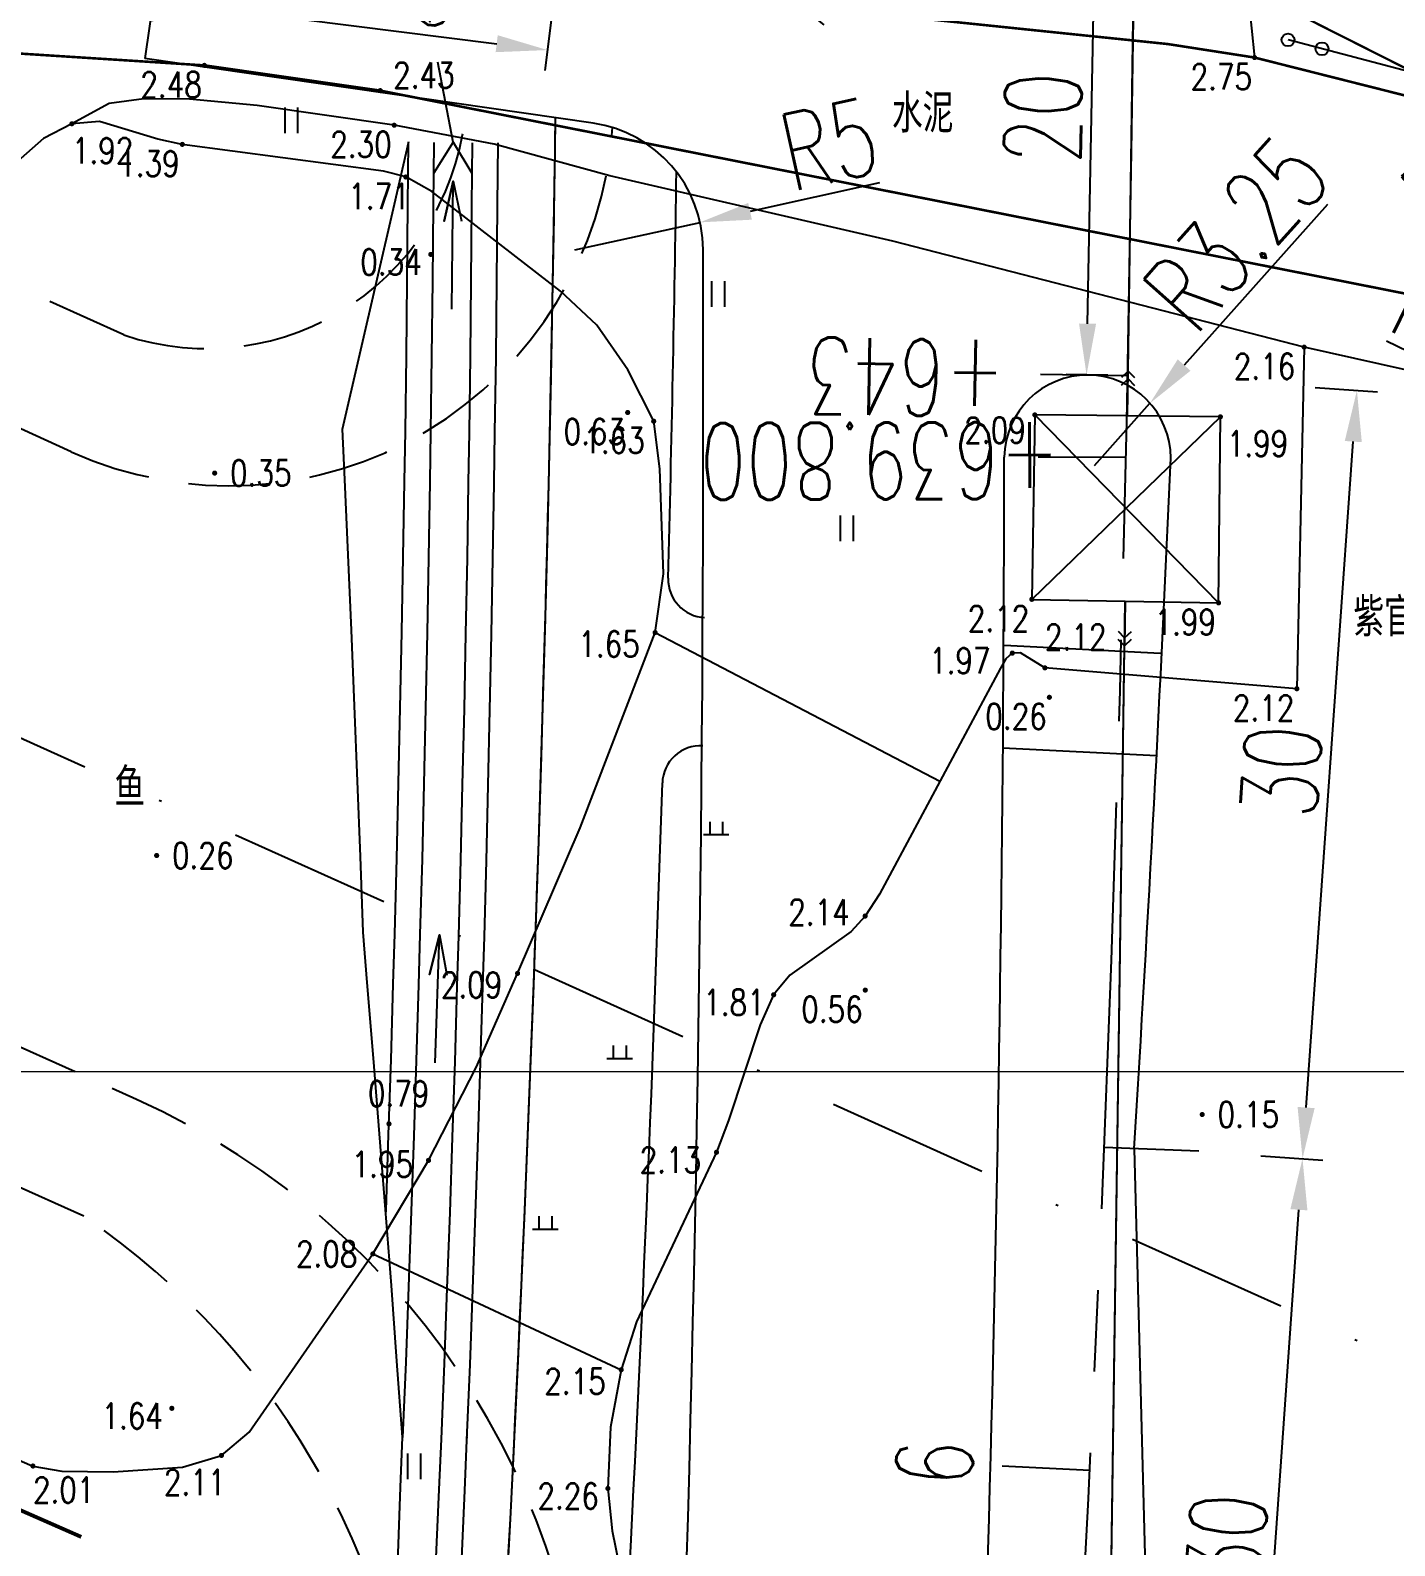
# Model space of a CAD drawing. Extents: x 500036 to 1001740, y 2543128 to 5086681.
# Drawn here: x 500747.9 to 500801.2, y 2544140.4 to 2544199.5 of the extents above; entities that cross this region are included whole.
import ezdxf
from ezdxf.enums import TextEntityAlignment as Align

# ---------------------------------------------------------------- set-up
doc = ezdxf.new("R2010")
doc.units = 0
doc.header["$LTSCALE"] = 0.5
for name, pattern in [('CENTER', [50.8, 31.75, -6.35, 6.35, -6.35]), ('DASHDOT', [25.4, 12.7, -6.35, 0, -6.35]), ('HIDDEN', [9.525, 6.35, -3.175]), ('X3', [5, 4, -1])]:
    doc.linetypes.add(name, pattern=pattern)
doc.layers.get('0').update_dxf_attribs({"linetype": 'CONTINUOUS', "lineweight": 5})
doc.layers.get('Defpoints').update_dxf_attribs({"linetype": 'CONTINUOUS'})
for name, color, linetype in [('GCD', 8, 'CONTINUOUS'), ('L-道路中线', 6, 'DASHDOT'), ('LJBX', 7, 'CONTINUOUS'), ('SPX', 4, 'CONTINUOUS'), ('station', 6, 'CONTINUOUS'), ('zhix', 2, 'CONTINUOUS'), ('分隔带', 3, 'CONTINUOUS'), ('图框', 7, 'CONTINUOUS'), ('地形图', 8, 'CONTINUOUS'), ('桥梁', 6, 'CONTINUOUS'), ('流水线', 5, 'CONTINUOUS'), ('路基边线', 1, 'CONTINUOUS'), ('路面边线', 7, 'CONTINUOUS'), ('车道边缘线', 7, 'CONTINUOUS')]:
    doc.layers.add(name, color=color, linetype=linetype)
doc.layers.add('标注', color=4, linetype='CONTINUOUS', lineweight=15)
doc.styles.add('GTF_XW', font='simplex1.shx', dxfattribs={"width": 0.7, "bigfont": 'hztxt.shx'})
doc.styles.add('HZ', font='romans.shx', dxfattribs={"width": 0.8, "bigfont": 'hztxt.shx'})
doc.styles.get("Standard").update_dxf_attribs({"font": 'simplex1.shx', "width": 0.7, "bigfont": 'hztxt.shx'})
doc.linetypes.add('10421', pattern='A,2,[150,AAA.SHX,S=1,R=0,X=0,Y=1],1e-11', length=2)
doc.linetypes.add('10422', pattern='A,2,[150,AAA.SHX,S=1,R=0,X=0,Y=1],2,[177,AAA.SHX,S=1,R=0,X=0,Y=0.8],1e-09', length=4)
doc.linetypes.add('1161', pattern='A,0,[149,AAA.SHX,S=0.15,R=0,X=0,Y=0],-1.6', length=1.6)
doc.dimstyles.new('比例1000', dxfattribs={"dimtxt": 3, "dimasz": 2, "dimexe": 0.8, "dimexo": 0.8, "dimgap": 0.4, "dimtad": 1, "dimdsep": 46, "dimtxsty": 'Standard', "dimcen": 0.09, "dimclrd": 256, "dimclre": 256, "dimclrt": 7, "dimadec": 0, "dimazin": 0, "dimtfac": 1, "dimtix": 1, "dimtmove": 0, "dimatfit": 3, "dimfxl": 0, "dimtolj": 1, "dimtzin": 0, "dimarcsym": 0})

# ---------------------------------------------------------------- blocks, each defined once
blk = doc.blocks.new('*D16')
at = {"layer": 'Defpoints', "color": 0, "linetype": 'ByBlock'}
for p in [(500789.537, 2544206.068), (500791.161, 2544206.037), (500790.778, 2544186.041)]:
    blk.add_point(p, dxfattribs=at)
at = {"layer": '标注', "linetype": 'ByBlock', "lineweight": -2}
for p, q in [((500790.361, 2544206.052), (500788.737, 2544206.083)), ((500789.192, 2544188.072), (500789.498, 2544204.068)), ((500789.978, 2544186.057), (500788.354, 2544186.088))]:
    blk.add_line(p, q, dxfattribs=at)
at = {"layer": '标注', "linetype": 'ByBlock'}
for points in [[(500789.165, 2544204.075), (500789.832, 2544204.062), (500789.537, 2544206.068)], [(500788.859, 2544188.079), (500789.525, 2544188.066), (500789.153, 2544186.073)]]:
    blk.add_solid(points, dxfattribs=at)
at = {"layer": '标注', "color": 7, "linetype": 'ByBlock', "insert": (500787.445, 2544196.107), "char_height": 3, "attachment_point": 5, "rotation": 88.90241}
blk.add_mtext('\\A1;20', dxfattribs=at)
blk = doc.blocks.new('*D18')
at = {"layer": 'Defpoints', "color": 0, "linetype": 'ByBlock'}
for p in [(500795.244, 2544494.72), (500765.209, 2544215.553), (500795.314, 2544209.967), (500817.01, 2544201.398), (500790.911, 2544194.774)]:
    blk.add_point(p, dxfattribs=at)
at = {"layer": '标注', "linetype": 'ByBlock', "lineweight": -2}
blk.add_arc((500791.109, 2544208.475), 4.461, 10.6219, 63.26726, dxfattribs=at)
at = {"layer": '标注', "linetype": 'ByBlock'}
for points in [[(500793.037, 2544212.136), (500793.195, 2544212.784), (500791.174, 2544212.936)], [(500795.827, 2544209.284), (500795.161, 2544209.311), (500795.413, 2544207.299)]]:
    blk.add_solid(points, dxfattribs=at)
at = {"layer": '标注', "color": 7, "linetype": 'ByBlock', "insert": (500796.193, 2544212.299), "char_height": 3, "attachment_point": 5, "rotation": 306.94458}
blk.add_mtext('\\A1;104°', dxfattribs=at)
blk = doc.blocks.new('*D19')
at = {"layer": 'Defpoints', "color": 0, "linetype": 'ByBlock'}
for p in [(500769.384, 2544207.33), (500773.296, 2544204.216)]:
    blk.add_point(p, dxfattribs=at)
at = {"layer": '标注', "linetype": 'ByBlock', "lineweight": -2}
for p, q in [((500769.384, 2544207.33), (500773.296, 2544204.216)), ((500778.913, 2544199.743), (500774.86, 2544202.97))]:
    blk.add_line(p, q, dxfattribs=at)
at = {"layer": '标注', "linetype": 'ByBlock'}
blk.add_solid([(500775.068, 2544203.231), (500774.653, 2544202.709), (500773.296, 2544204.216)], dxfattribs=at)
at = {"layer": '标注', "color": 7, "linetype": 'ByBlock', "insert": (500778.852, 2544202.22), "char_height": 3, "attachment_point": 5, "rotation": 321.47153}
blk.add_mtext('\\A1;R5', dxfattribs=at)
blk = doc.blocks.new('*D20')
at = {"layer": 'Defpoints', "color": 0, "linetype": 'ByBlock'}
for p in [(500774.065, 2544192.026), (500769.182, 2544190.949)]:
    blk.add_point(p, dxfattribs=at)
at = {"layer": '标注', "linetype": 'ByBlock', "lineweight": -2}
for p, q in [((500781.076, 2544193.572), (500776.018, 2544192.456)), ((500769.182, 2544190.949), (500774.065, 2544192.026))]:
    blk.add_line(p, q, dxfattribs=at)
at = {"layer": '标注', "linetype": 'ByBlock'}
blk.add_solid([(500775.946, 2544192.782), (500776.09, 2544192.131), (500774.065, 2544192.026)], dxfattribs=at)
at = {"layer": '标注', "color": 7, "linetype": 'ByBlock', "insert": (500779.115, 2544195.085), "char_height": 3, "attachment_point": 5, "rotation": 12.43243}
blk.add_mtext('\\A1;R5', dxfattribs=at)
blk = doc.blocks.new('*D21')
at = {"layer": 'Defpoints', "color": 0, "linetype": 'ByBlock'}
for p in [(500807.322, 2544184.257), (500811.819, 2544182.07)]:
    blk.add_point(p, dxfattribs=at)
at = {"layer": '标注', "linetype": 'ByBlock', "lineweight": -2}
for p, q in [((500800.865, 2544187.397), (500805.523, 2544185.132)), ((500811.819, 2544182.07), (500807.322, 2544184.257))]:
    blk.add_line(p, q, dxfattribs=at)
at = {"layer": '标注', "linetype": 'ByBlock'}
blk.add_solid([(500805.669, 2544185.431), (500805.378, 2544184.832), (500807.322, 2544184.257)], dxfattribs=at)
at = {"layer": '标注', "color": 7, "linetype": 'ByBlock', "insert": (500803.126, 2544188.41), "char_height": 3, "attachment_point": 5, "rotation": 334.0688}
blk.add_mtext('\\A1;R5', dxfattribs=at)
blk = doc.blocks.new('*D24')
at = {"layer": 'Defpoints', "color": 0, "linetype": 'ByBlock'}
for p in [(500753.239, 2544204.309), (500768.569, 2544202.393), (500768.114, 2544198.752)]:
    blk.add_point(p, dxfattribs=at)
at = {"layer": '标注', "linetype": 'ByBlock', "lineweight": -2}
for p, q in [((500753.14, 2544203.515), (500752.685, 2544199.874)), ((500768.47, 2544201.599), (500768.014, 2544197.958)), ((500754.769, 2544200.42), (500766.129, 2544199))]:
    blk.add_line(p, q, dxfattribs=at)
at = {"layer": '标注', "linetype": 'ByBlock'}
for points in [[(500754.81, 2544200.75), (500754.728, 2544200.089), (500752.784, 2544200.668)], [(500766.17, 2544199.331), (500766.088, 2544198.669), (500768.114, 2544198.752)]]:
    blk.add_solid(points, dxfattribs=at)
at = {"layer": '标注', "color": 7, "linetype": 'ByBlock', "insert": (500760.685, 2544201.595), "char_height": 3, "attachment_point": 5, "rotation": 352.8768}
blk.add_mtext('\\A1;15.45', dxfattribs=at)
blk = doc.blocks.new('*D25')
at = {"layer": 'Defpoints', "color": 0, "linetype": 'ByBlock'}
for p in [(500812.729, 2544199.33), (500809.002, 2544195.997)]:
    blk.add_point(p, dxfattribs=at)
at = {"layer": '标注', "linetype": 'ByBlock', "lineweight": -2}
for p, q in [((500812.729, 2544199.33), (500809.002, 2544195.997)), ((500803.65, 2544191.211), (500807.511, 2544194.664))]:
    blk.add_line(p, q, dxfattribs=at)
at = {"layer": '标注', "linetype": 'ByBlock'}
blk.add_solid([(500807.289, 2544194.913), (500807.734, 2544194.416), (500809.002, 2544195.997)], dxfattribs=at)
at = {"layer": '标注', "color": 7, "linetype": 'ByBlock', "insert": (500803.569, 2544193.687), "char_height": 3, "attachment_point": 5, "rotation": 41.80484}
blk.add_mtext('\\A1;R5', dxfattribs=at)
blk = doc.blocks.new('*D26')
at = {"layer": 'Defpoints', "color": 0, "linetype": 'ByBlock'}
for p in [(500795.161, 2544155.652), (500797.582, 2544155.48), (500793.037, 2544125.668)]:
    blk.add_point(p, dxfattribs=at)
at = {"layer": '标注', "linetype": 'ByBlock', "lineweight": -2}
for p, q in [((500795.959, 2544155.595), (500798.38, 2544155.424)), ((500795.6, 2544127.491), (500797.441, 2544153.485)), ((500793.835, 2544125.611), (500796.257, 2544125.44))]:
    blk.add_line(p, q, dxfattribs=at)
at = {"layer": '标注', "linetype": 'ByBlock'}
for points in [[(500797.109, 2544153.509), (500797.774, 2544153.462), (500797.582, 2544155.48)], [(500795.268, 2544127.515), (500795.933, 2544127.468), (500795.459, 2544125.496)]]:
    blk.add_solid(points, dxfattribs=at)
at = {"layer": '标注', "color": 7, "linetype": 'ByBlock', "insert": (500794.625, 2544140.623), "char_height": 3, "attachment_point": 5, "rotation": 85.94872}
blk.add_mtext('\\A1;30', dxfattribs=at)
blk = doc.blocks.new('*D27')
at = {"layer": 'Defpoints', "color": 0, "linetype": 'ByBlock'}
for p in [(500797.284, 2544185.636), (500799.706, 2544185.465), (500795.161, 2544155.652)]:
    blk.add_point(p, dxfattribs=at)
at = {"layer": '标注', "linetype": 'ByBlock', "lineweight": -2}
for p, q in [((500798.082, 2544185.58), (500800.504, 2544185.408)), ((500797.724, 2544157.475), (500799.565, 2544183.47)), ((500795.959, 2544155.595), (500798.38, 2544155.424))]:
    blk.add_line(p, q, dxfattribs=at)
at = {"layer": '标注', "linetype": 'ByBlock'}
for points in [[(500799.232, 2544183.493), (500799.897, 2544183.446), (500799.706, 2544185.465)], [(500797.391, 2544157.499), (500798.056, 2544157.452), (500797.582, 2544155.48)]]:
    blk.add_solid(points, dxfattribs=at)
at = {"layer": '标注', "color": 7, "linetype": 'ByBlock', "insert": (500796.749, 2544170.607), "char_height": 3, "attachment_point": 5, "rotation": 85.94872}
blk.add_mtext('\\A1;30', dxfattribs=at)
blk = doc.blocks.new('*D28')
at = {"layer": 'Defpoints', "color": 0, "linetype": 'ByBlock'}
for p in [(500791.153, 2544211.031), (500793.285, 2544206.509)]:
    blk.add_point(p, dxfattribs=at)
at = {"layer": '标注', "linetype": 'ByBlock', "lineweight": -2}
for p, q in [((500791.153, 2544211.031), (500793.285, 2544206.509)), ((500796.348, 2544200.015), (500794.139, 2544204.7))]:
    blk.add_line(p, q, dxfattribs=at)
at = {"layer": '标注', "linetype": 'ByBlock'}
blk.add_solid([(500794.44, 2544204.842), (500793.837, 2544204.558), (500793.285, 2544206.509)], dxfattribs=at)
at = {"layer": '标注', "color": 7, "linetype": 'ByBlock', "insert": (500797.388, 2544202.264), "char_height": 3, "attachment_point": 5, "rotation": 295.24921}
blk.add_mtext('\\A1;R5', dxfattribs=at)
blk = doc.blocks.new('*D29')
at = {"layer": 'Defpoints', "color": 0, "linetype": 'ByBlock'}
for p in [(500791.628, 2544184.965), (500789.464, 2544182.542)]:
    blk.add_point(p, dxfattribs=at)
at = {"layer": '标注', "linetype": 'ByBlock', "lineweight": -2}
for p, q in [((500798.555, 2544192.723), (500792.96, 2544186.457)), ((500789.464, 2544182.542), (500791.628, 2544184.965))]:
    blk.add_line(p, q, dxfattribs=at)
at = {"layer": '标注', "linetype": 'ByBlock'}
blk.add_solid([(500792.711, 2544186.679), (500793.209, 2544186.235), (500791.628, 2544184.965)], dxfattribs=at)
at = {"layer": '标注', "color": 7, "linetype": 'ByBlock', "insert": (500795.006, 2544191.601), "char_height": 3, "attachment_point": 5, "rotation": 48.2351}
blk.add_mtext('\\A1;R3.25', dxfattribs=at)
blk = doc.blocks.new('*D33')
at = {"layer": 'Defpoints', "color": 0}
for p in [(500795.428, 2544508.137), (500796.374, 2544402.498), (500771.353, 2544398.58), (500816.348, 2544397.93), (500790.78, 2544186.224)]:
    blk.add_point(p, dxfattribs=at)
at = {"layer": '标注', "lineweight": -2}
blk.add_arc((500793.842, 2544398.255), 4.941, 22.52563, 65.82001, dxfattribs=at)
at = {"layer": '标注'}
for points in [[(500795.793, 2544402.438), (500795.938, 2544403.088), (500793.913, 2544403.196)], [(500798.733, 2544400.211), (500798.078, 2544400.086), (500798.782, 2544398.184)]]:
    blk.add_solid(points, dxfattribs=at)
at = {"layer": '标注', "color": 7, "insert": (500798.748, 2544403.022), "char_height": 3, "attachment_point": 5, "rotation": 314.17282}
blk.add_mtext('\\A1;90°', dxfattribs=at)
blk = doc.blocks.new('GC200')
at = {"linetype": 'Continuous', "const_width": 0.2, "flags": 128}
blk.add_lwpolyline([(-0.1, 0, 1), (0.1, 0, 1)], format="xyb", close=True, dxfattribs=at)
blk = doc.blocks.new('gc121')
for p, q in [((-0.5, -1), (-0.5, 1)), ((0.5, -1), (0.5, 1))]:
    blk.add_line(p, q)
blk = doc.blocks.new('gc119')
for p, q in [((-1, 0), (1, 0)), ((-0.5, 1), (-0.5, 0)), ((0.5, 1), (0.5, 0))]:
    blk.add_line(p, q)
blk = doc.blocks.new('gc170')
at = {"linetype": 'Continuous'}
blk.add_circle((0, 0), 0.5, dxfattribs=at)
blk = doc.blocks.new('gc013a')
at = {"linetype": 'Continuous'}
blk.add_line((0.5, 0), (4, 0), dxfattribs=at)
at = {"linetype": 'Continuous', "flags": 128}
for points in [[(2.88, 0.5), (3.38, 0), (2.88, -0.5)], [(3.5, 0.5), (4, 0), (3.5, -0.5)]]:
    blk.add_lwpolyline(points, dxfattribs=at)

msp = doc.modelspace()

# ---------------------------------------------------------------- linework, layer by layer
msp.add_lwpolyline([(500612.923, 2544631.656), (500974.652, 2544631.656), (500974.652, 2544158.863), (500612.923, 2544158.863)], close=True)
at = {"layer": 'L-道路中线'}
msp.add_lwpolyline([(501372.798, 2544141.402), (501295.572, 2544140.992, 0.201659), (501252.796, 2544122.74), (501210.097, 2544078.662, -0.20731), (501166.019, 2544060.418), (501019.295, 2544062.821, -0.102157), (500960.096, 2544076.059), (500620.317, 2544229.262, 0.087425), (500519.419, 2544254.939), (500155.262, 2544282.222), (500036.321, 2544282.222)], format="xyb", dxfattribs=at)
at = {"layer": 'LJBX', "flags": 128}
for points in [[(500768.414, 2544195.099), (500768.428, 2544196.11)], [(500766.81, 2544144.403), (500766.821, 2544144.621), (500766.962, 2544147.573), (500767.097, 2544150.525), (500767.226, 2544153.477), (500767.349, 2544156.429), (500767.466, 2544159.382), (500767.577, 2544162.335), (500767.682, 2544165.288), (500767.781, 2544168.241), (500767.875, 2544171.195), (500767.962, 2544174.149), (500768.044, 2544177.103), (500768.12, 2544180.057), (500768.19, 2544183.011), (500768.253, 2544185.965), (500768.311, 2544188.919), (500768.363, 2544191.874), (500768.41, 2544194.829), (500768.414, 2544195.097)], [(500766.522, 2544138.719), (500766.675, 2544141.67), (500766.821, 2544144.621)]]:
    msp.add_lwpolyline(points, dxfattribs=at)
at = {"layer": 'SPX', "flags": 128}
for points in [[(500762.452, 2544144.614), (500762.238, 2544147.574), (500762.018, 2544150.532), (500761.792, 2544153.49), (500761.56, 2544156.446), (500761.323, 2544159.4), (500761.079, 2544162.354), (500760.913, 2544164.323), (500760.809, 2544167.269), (500760.698, 2544170.215), (500760.582, 2544173.161), (500760.46, 2544176.106), (500760.332, 2544179.05), (500760.198, 2544181.993), (500760.106, 2544183.955), (500760.791, 2544186.881), (500761.47, 2544189.809), (500762.144, 2544192.74), (500762.7, 2544195.18)], [(500761.805, 2544153.327), (500761.809, 2544153.462), (500761.91, 2544156.405), (500762.004, 2544159.347), (500762.093, 2544162.291), (500762.149, 2544164.251), (500762.228, 2544167.195), (500762.301, 2544170.138), (500762.368, 2544173.081), (500762.429, 2544176.025), (500762.485, 2544178.968), (500762.534, 2544181.912), (500762.564, 2544183.873), (500762.603, 2544186.817), (500762.637, 2544189.761), (500762.665, 2544192.705), (500762.684, 2544195.156)], [(500762.472, 2544144.593), (500762.59, 2544147.538), (500762.702, 2544150.483), (500762.809, 2544153.427), (500762.909, 2544156.371), (500763.004, 2544159.316), (500763.093, 2544162.261), (500763.148, 2544164.224), (500763.227, 2544167.169), (500763.301, 2544170.114), (500763.368, 2544173.06), (500763.429, 2544176.005), (500763.484, 2544178.95), (500763.534, 2544181.896), (500763.564, 2544183.859), (500763.603, 2544186.805), (500763.637, 2544189.75), (500763.665, 2544192.696), (500763.684, 2544195.149)], [(500763.971, 2544144.533), (500764.089, 2544147.48), (500764.201, 2544150.427), (500764.308, 2544153.374), (500764.408, 2544156.322), (500764.503, 2544159.269), (500764.592, 2544162.217), (500764.648, 2544164.182), (500764.727, 2544167.131), (500764.8, 2544170.079), (500764.867, 2544173.027), (500764.929, 2544175.975), (500764.984, 2544178.924), (500765.034, 2544181.872), (500765.063, 2544183.838), (500765.103, 2544186.786), (500765.137, 2544189.735), (500765.165, 2544192.683), (500765.184, 2544195.137)], [(500764.97, 2544144.493), (500765.088, 2544147.441), (500765.201, 2544150.39), (500765.307, 2544153.339), (500765.408, 2544156.289), (500765.503, 2544159.238), (500765.592, 2544162.188), (500765.648, 2544164.155), (500765.727, 2544167.105), (500765.8, 2544170.055), (500765.867, 2544173.005), (500765.929, 2544175.955), (500765.984, 2544178.906), (500766.034, 2544181.856), (500766.063, 2544183.823), (500766.103, 2544186.774), (500766.137, 2544189.724), (500766.165, 2544192.675), (500766.184, 2544195.13)], [(500763.76, 2544139.621), (500763.888, 2544142.568), (500763.971, 2544144.533), (500763.976, 2544144.663)], [(500764.759, 2544139.577), (500764.888, 2544142.526), (500764.97, 2544144.492), (500764.975, 2544144.623)], [(500762.265, 2544139.707), (500762.379, 2544142.651), (500762.452, 2544144.614), (500762.452, 2544144.614)]]:
    msp.add_lwpolyline(points, dxfattribs=at)
at = {"layer": 'station', "color": 6}
for p, q in [((500790.778, 2544186.041), (500787.349, 2544186.091)), ((500790.689, 2544182.854), (500787.261, 2544182.858)), ((500789.284, 2544143.305), (500785.859, 2544143.472))]:
    msp.add_line(p, q, dxfattribs=at)
at = {"layer": 'zhix', "linetype": 'CENTER', "flags": 128}
msp.add_lwpolyline([(500790.911, 2544194.774), (500795.244, 2544494.72)], dxfattribs=at)
at = {"layer": 'zhix', "linetype": 'CENTER'}
msp.add_arc((499291.068, 2544216.437), 1500, 352.74486, 359.172493, dxfattribs=at)
at = {"layer": '分隔带'}
msp.add_line((500791.01, 2544155.869), (500791.815, 2544125.754), dxfattribs=at)
at = {"layer": '分隔带', "flags": 128}
for points in [[(500737.367, 2543707.44), (500778.066, 2544027.131, 0.024684), (500785.943, 2544182.86, 0.024684)], [(500791.01, 2544155.869, 0.004737), (500792.44, 2544182.817, 0.004737)]]:
    msp.add_lwpolyline(points, format="xyb", dxfattribs=at)
at = {"layer": '分隔带'}
for centre, radius, start, end in [((499291.068, 2544216.437), 1482.25, 358.519364, 359.132458), ((500789.192, 2544182.816), 3.249, 0.01139, 179.22822), ((500774.322, 2544178.098), 1.5, 178.51936, 267.1168), ((500774.094, 2544170.1), 1.5, 87.1168, 178.21037), ((499291.068, 2544216.437), 1482.25, 352.74486, 358.210366), ((499291.068, 2544216.437), 1517.75, 352.74486, 358.186923)]:
    msp.add_arc(centre, radius, start, end, dxfattribs=at)
at = {"layer": '图框'}
msp.add_line((500793.537, 2544155.767), (500789.846, 2544155.916), dxfattribs=at)
at = {"layer": '地形图', "color": 1, "linetype": 'Continuous'}
for p, q in [((500790.78, 2544186.224), (500795.428, 2544508.137)), ((500794.376, 2544184.436), (500787.016, 2544177.312)), ((500787.134, 2544184.512), (500794.305, 2544177.174)), ((500787.158, 2543931.437), (500790.636, 2544175.493))]:
    msp.add_line(p, q, dxfattribs=at)
at = {"layer": '地形图', "linetype": 'Continuous'}
msp.add_line((500797.777, 2544199.978), (500833.127, 2544182.133), dxfattribs=at)
at = {"layer": '地形图', "color": 1, "linetype": 'Continuous', "flags": 128}
for points in [[(500790.755, 2544184.474), (500795.453, 2544509.887)], [(500787.133, 2543929.688), (500790.661, 2544177.243)]]:
    msp.add_lwpolyline(points, dxfattribs=at)
at = {"layer": '地形图', "linetype": 'Continuous', "const_width": 0.1, "flags": 128}
for points in [[(500754.608, 2544215.045), (500752.662, 2544211.745), (500752.268, 2544210.5), (500752.62, 2544207.574), (500752.929, 2544206.164), (500753.449, 2544204.874), (500753.904, 2544204.214), (500769.78, 2544202.247), (500772.012, 2544201.789), (500777.353, 2544200.782), (500781.308, 2544200.127), (500792.328, 2544198.986), (500795.711, 2544198.46), (500805.802, 2544195.913), (500821.864, 2544191.884), (500832.019, 2544189.459), (500836.791, 2544188.08), (500842.51, 2544186.118), (500848.937, 2544183.658), (500870.014, 2544175.652), (500875.835, 2544173.48), (500882.372, 2544171.221), (500910.985, 2544162.274)], [(500668.221, 2544203.688), (500694.492, 2544202.007), (500754.721, 2544198.154)], [(500907.768, 2544157.17), (500896.028, 2544160.545), (500893.346, 2544161.3), (500867.285, 2544170.428), (500852.03, 2544176.118), (500841.616, 2544180.191), (500839.542, 2544180.834), (500836.486, 2544181.656), (500833.001, 2544182.433), (500819.725, 2544185.654), (500761.585, 2544197.169), (500754.721, 2544198.154)]]:
    msp.add_lwpolyline(points, dxfattribs=at)
at = {"layer": '地形图', "linetype": '1161', "flags": 128}
for points in [[(500795.962, 2544201.792), (500795.48, 2544200.759), (500795.711, 2544198.46)], [(500772.313, 2544176.013), (500783.432, 2544170.215)], [(500761.295, 2544151.761), (500770.989, 2544147.241)]]:
    msp.add_lwpolyline(points, dxfattribs=at)
at = {"layer": '地形图', "linetype": 'Continuous', "flags": 128}
for points in [[(500795.992, 2544200.879), (500834.913, 2544181.232), (500874.721, 2544165.692)], [(500870, 2544176.881), (500851.134, 2544183.724), (500836.864, 2544188.645), (500823.905, 2544192.064), (500797.018, 2544199.148)]]:
    msp.add_lwpolyline(points, dxfattribs=at)
at = {"layer": '地形图', "linetype": 'X3', "const_width": 0.15, "flags": 128}
msp.add_lwpolyline([(500749.913, 2544140.716), (500743.276, 2544143.632), (500733.161, 2544149.921), (500729.462, 2544155.12), (500728.33, 2544162.026), (500729.882, 2544169.2), (500734.535, 2544180.772), (500740.677, 2544191.389), (500744.135, 2544198.831)], dxfattribs=at)
at = {"layer": '地形图', "linetype": '10421', "flags": 128}
msp.add_lwpolyline([(500797.649, 2544187.155), (500781.595, 2544191.294), (500770.539, 2544193.843), (500766.036, 2544195.073), (500762.13, 2544195.818), (500756.776, 2544196.588), (500754.135, 2544196.829), (500752.36, 2544196.854), (500751.008, 2544196.667), (500749.546, 2544195.874)], dxfattribs=at)
at = {"layer": '地形图', "linetype": '10421', "elevation": 1.654, "flags": 128}
msp.add_lwpolyline([(500772.313, 2544176.013), (500772.636, 2544178.31), (500772.491, 2544182.412), (500772.258, 2544184.264), (500771.254, 2544186.264), (500770.041, 2544188.017), (500768.626, 2544189.338), (500763.593, 2544193.226), (500762.582, 2544193.797), (500761.707, 2544194.027), (500753.857, 2544195.07), (500752.909, 2544195.279), (500750.632, 2544195.964), (500749.546, 2544195.874), (500748.436, 2544195.295), (500742.683, 2544190.243), (500740.763, 2544187.389), (500738.767, 2544183.813), (500732.553, 2544171.382), (500730.476, 2544165.46), (500730.212, 2544163.055), (500730.15, 2544159.972), (500730.397, 2544157.83), (500730.82, 2544156.254), (500731.129, 2544155.589), (500731.765, 2544154.659), (500735.077, 2544151.36), (500737.22, 2544149.611), (500739.843, 2544147.838), (500746.708, 2544144.044), (500748.028, 2544143.483), (500749.161, 2544143.278), (500751.163, 2544143.262), (500753.87, 2544143.44), (500755.388, 2544143.897), (500756.466, 2544144.807), (500761.295, 2544151.761), (500763.469, 2544155.413), (500765.326, 2544159.038), (500766.945, 2544162.713), (500769.392, 2544168.394)], close=True, dxfattribs=at)
at = {"layer": '地形图', "linetype": '10422', "elevation": 2.188, "flags": 128}
msp.add_lwpolyline([(500829.581, 2544180.179), (500816.556, 2544182.923), (500797.649, 2544187.155), (500797.362, 2544173.822), (500787.528, 2544174.637)], dxfattribs=at)
at = {"layer": '地形图', "color": 1, "linetype": 'Continuous', "flags": 128}
msp.add_lwpolyline([(500794.376, 2544184.436), (500787.134, 2544184.512), (500787.016, 2544177.312), (500794.305, 2544177.174)], close=True, dxfattribs=at)
at = {"layer": '地形图', "linetype": '10421', "elevation": 2.188, "flags": 128}
msp.add_lwpolyline([(500787.528, 2544174.637), (500786.577, 2544175.228), (500786.256, 2544175.213), (500786.004, 2544174.986), (500785.788, 2544174.624), (500781.075, 2544165.807), (500780.51, 2544164.95), (500779.959, 2544164.347), (500777.572, 2544162.637), (500776.94, 2544161.877), (500776.411, 2544160.706), (500775.182, 2544156.973), (500774.708, 2544155.728), (500771.592, 2544149.116), (500770.989, 2544147.241), (500770.572, 2544144.998), (500770.47, 2544142.607), (500770.632, 2544140.957), (500771.431, 2544137.064), (500772.443, 2544133.869), (500772.87, 2544133.04), (500773.381, 2544132.303), (500773.913, 2544131.942), (500775.704, 2544131.095), (500783.878, 2544126.205), (500785.484, 2544125.529), (500791.116, 2544124.047), (500796.272, 2544123.054), (500797.454, 2544122.713), (500799.709, 2544121.886), (500801.367, 2544121.671), (500802.687, 2544121.865), (500804.673, 2544122.444), (500806.125, 2544122.991), (500807.51, 2544123.81), (500809.741, 2544125.458), (500813.386, 2544129.782), (500815.104, 2544132.606), (500818.986, 2544137.892), (500819.939, 2544139.754), (500819.876, 2544141.443), (500819.654, 2544143.33), (500819.5, 2544144.96), (500819.609, 2544146.542), (500820.003, 2544148.118), (500829.581, 2544180.179)], dxfattribs=at)
at = {"layer": '桥梁', "linetype": 'HIDDEN'}
msp.add_line((500764.434, 2544195.156), (500762.467, 2544205.325), dxfattribs=at)
at = {"layer": '桥梁'}
for q in [(500763.661, 2544193.93), (500765.162, 2544193.948)]:
    msp.add_line((500764.434, 2544195.156), q, dxfattribs=at)
at = {"layer": '流水线', "flags": 128}
for points in [[(500764.381, 2544188.637), (500764.434, 2544193.636), (500764.085, 2544192.075), (500764.434, 2544193.636), (500764.75, 2544192.068)], [(500763.726, 2544159.22), (500763.898, 2544164.217), (500763.512, 2544162.664), (500763.898, 2544164.217), (500764.177, 2544162.641)]]:
    msp.add_lwpolyline(points, dxfattribs=at)
at = {"layer": '路基边线', "linetype": 'HIDDEN'}
for p, q in [((500751.576, 2544187.63), (500714.912, 2544204.161)), ((500750.01, 2544153.234), (500722.397, 2544165.684))]:
    msp.add_line(p, q, dxfattribs=at)
for centre, radius, start, end in [((500754.821, 2544197.23), 10.133, 251.32279, 356.50915), ((500733.405, 2544128.758), 29.577, 1.67238, 55.84665)]:
    msp.add_arc(centre, radius, start, end, dxfattribs=at)
at = {"layer": '路基边线'}
msp.add_arc((499291.068, 2544216.437), 1477.5, 352.74486, 359.211702, dxfattribs=at)
at = {"layer": '路面边线'}
msp.add_line((500753.239, 2544204.309), (500752.391, 2544198.419), dxfattribs=at)
at = {"layer": '路面边线', "linetype": 'HIDDEN'}
msp.add_line((500749.52, 2544183.072), (500713.056, 2544199.514), dxfattribs=at)
at = {"layer": '路面边线', "flags": 128}
for points in [[(500769.936, 2544069.224, 0.019423), (500774.182, 2544190.969, 0.371777), (500769.895, 2544195.898), (500752.391, 2544198.419)], [(500798.178, 2544072.453, 0.019139), (500807.178, 2544182.208, 0.019139)]]:
    msp.add_lwpolyline(points, format="xyb", dxfattribs=at)
at = {"layer": '路面边线', "linetype": 'HIDDEN', "flags": 128}
msp.add_lwpolyline([(500769.715, 2544129.382, 0.304569), (500752.065, 2544157.792), (500724.717, 2544170.123)], format="xyb", dxfattribs=at)
at = {"layer": '路面边线', "linetype": 'HIDDEN'}
msp.add_arc((500755.686, 2544196.746), 15, 245.72977, 356.10964, dxfattribs=at)
at = {"layer": '车道边缘线', "linetype": 'ByBlock'}
for p, q in [((500792.045, 2544175.203), (500785.935, 2544175.511)), ((500791.887, 2544171.206), (500785.889, 2544171.508))]:
    msp.add_line(p, q, dxfattribs=at)

# ---------------------------------------------------------------- block references
at = {"layer": '地形图', "linetype": 'Continuous', "yscale": 0.5}
for name, p, xscale, rotation in [('gc170', (500797.018, 2544199.148), 0.5000000000630916, 165.2383902718427), ('gc170', (500798.344, 2544198.799), 0.5000000000630916, 165.2383902718427), ('gc013a', (500790.751, 2544184.224), 0.5000000000532161, 89.17282201073071), ('gc013a', (500790.664, 2544177.493), 0.5000000000168668, 269.1835593654554)]:
    msp.add_blockref(name, p, dxfattribs=dict(at, xscale=xscale, rotation=rotation))
at = {"layer": '地形图', "linetype": 'Continuous'}
ref = msp.add_blockref('GC200', (500795.711, 2544198.46, 2.749), dxfattribs=dict(at, xscale=0.5, yscale=0.5, zscale=0.5))
ref.add_attrib('height', '2.75', dxfattribs={"layer": 'GCD', "linetype": 'Continuous', "height": 1, "style": 'HZ', "width": 0.8}).set_placement((500793.211, 2544197.71, 2.75), align=Align.MIDDLE_LEFT)
ref = msp.add_blockref('GC200', (500754.721, 2544198.154, 2.478), dxfattribs=dict(at, xscale=0.5, yscale=0.5, zscale=0.5))
ref.add_attrib('height', '2.48', dxfattribs={"layer": 'GCD', "linetype": 'Continuous', "height": 1, "style": 'HZ', "width": 0.8}).set_placement((500752.221, 2544197.404, 2.48), align=Align.MIDDLE_LEFT)
ref = msp.add_blockref('GC200', (500761.585, 2544197.169, 2.426), dxfattribs=dict(at, xscale=0.5, yscale=0.5, zscale=0.5))
ref.add_attrib('height', '2.43', dxfattribs={"layer": 'GCD', "linetype": 'Continuous', "height": 1, "style": 'HZ', "width": 0.8}).set_placement((500762.085, 2544197.769, 2.43), align=Align.MIDDLE_LEFT)
at = {"layer": '地形图', "linetype": 'Continuous', "xscale": 0.5, "yscale": 0.5}
for name, p in [('gc121', (500758.123, 2544196.007)), ('gc121', (500774.783, 2544189.225)), ('gc121', (500779.802, 2544180.087)), ('gc119', (500774.695, 2544168.127)), ('gc119', (500770.931, 2544159.395)), ('gc119', (500768.03, 2544152.732)), ('gc121', (500762.917, 2544143.468))]:
    msp.add_blockref(name, p, dxfattribs=at)
at = {"layer": '地形图', "linetype": 'Continuous'}
ref = msp.add_blockref('GC200', (500749.546, 2544195.874, 1.921), dxfattribs=dict(at, xscale=0.5, yscale=0.5, zscale=0.5))
ref.add_attrib('height', '1.92', dxfattribs={"layer": 'GCD', "linetype": 'Continuous', "height": 1, "style": 'HZ', "width": 0.8}).set_placement((500749.546, 2544194.824, 1.92), align=Align.MIDDLE_LEFT)
ref = msp.add_blockref('GC200', (500762.13, 2544195.818, 2.304), dxfattribs=dict(at, xscale=0.5, yscale=0.5, zscale=0.5))
ref.add_attrib('height', '2.30', dxfattribs={"layer": 'GCD', "linetype": 'Continuous', "height": 1, "style": 'HZ', "width": 0.8}).set_placement((500759.63, 2544195.068, 2.3), align=Align.MIDDLE_LEFT)
ref = msp.add_blockref('GC200', (500753.857, 2544195.07, 1.387), dxfattribs=dict(at, xscale=0.5, yscale=0.5, zscale=0.5))
ref.add_attrib('height', '1.39', dxfattribs={"layer": 'GCD', "linetype": 'Continuous', "height": 1, "style": 'HZ', "width": 0.8}).set_placement((500751.357, 2544194.32, 1.39), align=Align.MIDDLE_LEFT)
ref = msp.add_blockref('GC200', (500762.582, 2544193.797, 1.706), dxfattribs=dict(at, xscale=0.5, yscale=0.5, zscale=0.5))
ref.add_attrib('height', '1.71', dxfattribs={"layer": 'GCD', "linetype": 'Continuous', "height": 1, "style": 'HZ', "width": 0.8}).set_placement((500760.332, 2544193.047, 1.71), align=Align.MIDDLE_LEFT)
ref = msp.add_blockref('GC200', (500763.558, 2544190.775, 0.343), dxfattribs=dict(at, xscale=0.5, yscale=0.5, zscale=0.5))
ref.add_attrib('height', '0.34', dxfattribs={"layer": 'GCD', "linetype": 'Continuous', "height": 1, "style": 'HZ', "width": 0.8}).set_placement((500760.808, 2544190.475, 0.34), align=Align.MIDDLE_LEFT)
ref = msp.add_blockref('GC200', (500797.649, 2544187.155, 2.158), dxfattribs=dict(at, xscale=0.5, yscale=0.5, zscale=0.5))
ref.add_attrib('height', '2.16', dxfattribs={"layer": 'GCD', "linetype": 'Continuous', "height": 1, "style": 'HZ', "width": 0.8}).set_placement((500794.899, 2544186.405, 2.16), align=Align.MIDDLE_LEFT)
ref = msp.add_blockref('GC200', (500771.242, 2544184.604, 0.632), dxfattribs=dict(at, xscale=0.5, yscale=0.5, zscale=0.5))
ref.add_attrib('height', '0.63', dxfattribs={"layer": 'GCD', "linetype": 'Continuous', "height": 1, "style": 'HZ', "width": 0.8}).set_placement((500768.742, 2544183.854, 0.63), align=Align.MIDDLE_LEFT)
ref = msp.add_blockref('GC200', (500772.258, 2544184.264, 1.629), dxfattribs=dict(at, xscale=0.5, yscale=0.5, zscale=0.5))
ref.add_attrib('height', '1.63', dxfattribs={"layer": 'GCD', "linetype": 'Continuous', "height": 1, "style": 'HZ', "width": 0.8}).set_placement((500769.508, 2544183.514, 1.63), align=Align.MIDDLE_LEFT)
ref = msp.add_blockref('GC200', (500787.134, 2544184.512, 2.086), dxfattribs=dict(at, xscale=0.5, yscale=0.5, zscale=0.5))
ref.add_attrib('height', '2.09', dxfattribs={"layer": 'GCD', "linetype": 'Continuous', "height": 1, "style": 'HZ', "width": 0.8}).set_placement((500784.384, 2544183.912, 2.09), align=Align.MIDDLE_LEFT)
ref = msp.add_blockref('GC200', (500794.376, 2544184.436, 1.987), dxfattribs=dict(at, xscale=0.5, yscale=0.5, zscale=0.5))
ref.add_attrib('height', '1.99', dxfattribs={"layer": 'GCD', "linetype": 'Continuous', "height": 1, "style": 'HZ', "width": 0.8}).set_placement((500794.626, 2544183.386, 1.99), align=Align.MIDDLE_LEFT)
ref = msp.add_blockref('GC200', (500755.121, 2544182.24, 0.35), dxfattribs=dict(at, xscale=0.5, yscale=0.5, zscale=0.5))
ref.add_attrib('height', '0.35', dxfattribs={"layer": 'GCD', "linetype": 'Continuous', "height": 1, "style": 'HZ', "width": 0.8}).set_placement((500755.721, 2544182.24, 0.35), align=Align.MIDDLE_LEFT)
ref = msp.add_blockref('GC200', (500787.016, 2544177.312, 2.123), dxfattribs=dict(at, xscale=0.5, yscale=0.5, zscale=0.5))
ref.add_attrib('height', '2.12', dxfattribs={"layer": 'GCD', "linetype": 'Continuous', "height": 1, "style": 'HZ', "width": 0.8}).set_placement((500784.516, 2544176.562, 2.12), align=Align.MIDDLE_LEFT)
ref = msp.add_blockref('GC200', (500794.305, 2544177.174, 1.988), dxfattribs=dict(at, xscale=0.5, yscale=0.5, zscale=0.5))
ref.add_attrib('height', '1.99', dxfattribs={"layer": 'GCD', "linetype": 'Continuous', "height": 1, "style": 'HZ', "width": 0.8}).set_placement((500791.805, 2544176.424, 1.99), align=Align.MIDDLE_LEFT)
ref = msp.add_blockref('GC200', (500772.313, 2544176.013, 1.654), dxfattribs=dict(at, xscale=0.5, yscale=0.5, zscale=0.5))
ref.add_attrib('height', '1.65', dxfattribs={"layer": 'GCD', "linetype": 'Continuous', "height": 1, "style": 'HZ', "width": 0.8}).set_placement((500769.313, 2544175.563, 1.65), align=Align.MIDDLE_LEFT)
ref = msp.add_blockref('GC200', (500787.528, 2544174.637, 2.12), dxfattribs=dict(at, xscale=0.5, yscale=0.5, zscale=0.5))
ref.add_attrib('height', '2.12', dxfattribs={"layer": 'GCD', "linetype": 'Continuous', "height": 1, "style": 'HZ', "width": 0.8}).set_placement((500787.528, 2544175.837, 2.12), align=Align.MIDDLE_LEFT)
ref = msp.add_blockref('GC200', (500786.256, 2544175.213, 1.975), dxfattribs=dict(at, xscale=0.5, yscale=0.5, zscale=0.5))
ref.add_attrib('height', '1.97', dxfattribs={"layer": 'GCD', "linetype": 'Continuous', "height": 1, "style": 'HZ', "width": 0.8}).set_placement((500783.006, 2544174.913, 1.97), align=Align.MIDDLE_LEFT)
ref = msp.add_blockref('GC200', (500797.362, 2544173.822, 2.118), dxfattribs=dict(at, xscale=0.5, yscale=0.5, zscale=0.5))
ref.add_attrib('height', '2.12', dxfattribs={"layer": 'GCD', "linetype": 'Continuous', "height": 1, "style": 'HZ', "width": 0.8}).set_placement((500794.862, 2544173.072, 2.12), align=Align.MIDDLE_LEFT)
ref = msp.add_blockref('GC200', (500787.701, 2544173.488, 0.26), dxfattribs=dict(at, xscale=0.5, yscale=0.5, zscale=0.5))
ref.add_attrib('height', '0.26', dxfattribs={"layer": 'GCD', "linetype": 'Continuous', "height": 1, "style": 'HZ', "width": 0.8}).set_placement((500785.201, 2544172.738, 0.26), align=Align.MIDDLE_LEFT)
ref = msp.add_blockref('GC200', (500752.857, 2544167.312, 0.26), dxfattribs=dict(at, xscale=0.5, yscale=0.5, zscale=0.5))
ref.add_attrib('height', '0.26', dxfattribs={"layer": 'GCD', "linetype": 'Continuous', "height": 1, "style": 'HZ', "width": 0.8}).set_placement((500753.457, 2544167.312, 0.26), align=Align.MIDDLE_LEFT)
ref = msp.add_blockref('GC200', (500780.51, 2544164.95, 2.145), dxfattribs=dict(at, xscale=0.5, yscale=0.5, zscale=0.5))
ref.add_attrib('height', '2.14', dxfattribs={"layer": 'GCD', "linetype": 'Continuous', "height": 1, "style": 'HZ', "width": 0.8}).set_placement((500777.51, 2544165.1, 2.14), align=Align.MIDDLE_LEFT)
ref = msp.add_blockref('GC200', (500766.945, 2544162.713, 2.091), dxfattribs=dict(at, xscale=0.5, yscale=0.5, zscale=0.5))
ref.add_attrib('height', '2.09', dxfattribs={"layer": 'GCD', "linetype": 'Continuous', "height": 1, "style": 'HZ', "width": 0.8}).set_placement((500763.945, 2544162.263, 2.09), align=Align.MIDDLE_LEFT)
ref = msp.add_blockref('GC200', (500776.94, 2544161.877, 1.808), dxfattribs=dict(at, xscale=0.5, yscale=0.5, zscale=0.5))
ref.add_attrib('height', '1.81', dxfattribs={"layer": 'GCD', "linetype": 'Continuous', "height": 1, "style": 'HZ', "width": 0.8}).set_placement((500774.19, 2544161.577, 1.81), align=Align.MIDDLE_LEFT)
ref = msp.add_blockref('GC200', (500780.517, 2544162.059, 0.564), dxfattribs=dict(at, xscale=0.5, yscale=0.5, zscale=0.5))
ref.add_attrib('height', '0.56', dxfattribs={"layer": 'GCD', "linetype": 'Continuous', "height": 1, "style": 'HZ', "width": 0.8}).set_placement((500778.017, 2544161.309, 0.56), align=Align.MIDDLE_LEFT)
ref = msp.add_blockref('GC200', (500761.925, 2544156.838, 0.787), dxfattribs=dict(at, xscale=0.5, yscale=0.5, zscale=0.5))
ref.add_attrib('height', '0.79', dxfattribs={"layer": 'GCD', "linetype": 'Continuous', "height": 1, "style": 'HZ', "width": 0.8}).set_placement((500761.101, 2544158.017, 0.787), align=Align.MIDDLE_LEFT)
ref = msp.add_blockref('GC200', (500793.667, 2544157.203, 0.15), dxfattribs=dict(at, xscale=0.5, yscale=0.5, zscale=0.5))
ref.add_attrib('height', '0.15', dxfattribs={"layer": 'GCD', "linetype": 'Continuous', "height": 1, "style": 'HZ', "width": 0.8}).set_placement((500794.267, 2544157.203, 0.15), align=Align.MIDDLE_LEFT)
ref = msp.add_blockref('GC200', (500774.708, 2544155.728, 2.134), dxfattribs=dict(at, xscale=0.5, yscale=0.5, zscale=0.5))
ref.add_attrib('height', '2.13', dxfattribs={"layer": 'GCD', "linetype": 'Continuous', "height": 1, "style": 'HZ', "width": 0.8}).set_placement((500771.708, 2544155.428, 2.13), align=Align.MIDDLE_LEFT)
ref = msp.add_blockref('GC200', (500763.469, 2544155.413, 1.947), dxfattribs=dict(at, xscale=0.5, yscale=0.5, zscale=0.5))
ref.add_attrib('height', '1.95', dxfattribs={"layer": 'GCD', "linetype": 'Continuous', "height": 1, "style": 'HZ', "width": 0.8}).set_placement((500760.469, 2544155.263, 1.95), align=Align.MIDDLE_LEFT)
ref = msp.add_blockref('GC200', (500761.295, 2544151.761, 2.084), dxfattribs=dict(at, xscale=0.5, yscale=0.5, zscale=0.5))
ref.add_attrib('height', '2.08', dxfattribs={"layer": 'GCD', "linetype": 'Continuous', "height": 1, "style": 'HZ', "width": 0.8}).set_placement((500758.295, 2544151.761, 2.08), align=Align.MIDDLE_LEFT)
ref = msp.add_blockref('GC200', (500770.989, 2544147.241, 2.148), dxfattribs=dict(at, xscale=0.5, yscale=0.5, zscale=0.5))
ref.add_attrib('height', '2.15', dxfattribs={"layer": 'GCD', "linetype": 'Continuous', "height": 1, "style": 'HZ', "width": 0.8}).set_placement((500767.989, 2544146.791, 2.15), align=Align.MIDDLE_LEFT)
ref = msp.add_blockref('GC200', (500753.45, 2544145.735, 1.637), dxfattribs=dict(at, xscale=0.5, yscale=0.5, zscale=0.5))
ref.add_attrib('height', '1.64', dxfattribs={"layer": 'GCD', "linetype": 'Continuous', "height": 1, "style": 'HZ', "width": 0.8}).set_placement((500750.7, 2544145.435, 1.64), align=Align.MIDDLE_LEFT)
ref = msp.add_blockref('GC200', (500748.028, 2544143.483, 2.013), dxfattribs=dict(at, xscale=0.5, yscale=0.5, zscale=0.5))
ref.add_attrib('height', '2.01', dxfattribs={"layer": 'GCD', "linetype": 'Continuous', "height": 1, "style": 'HZ', "width": 0.8}).set_placement((500748.03, 2544142.548, 2.013), align=Align.MIDDLE_LEFT)
ref = msp.add_blockref('GC200', (500755.388, 2544143.897, 2.108), dxfattribs=dict(at, xscale=0.5, yscale=0.5, zscale=0.5))
ref.add_attrib('height', '2.11', dxfattribs={"layer": 'GCD', "linetype": 'Continuous', "height": 1, "style": 'HZ', "width": 0.8}).set_placement((500753.138, 2544142.847, 2.11), align=Align.MIDDLE_LEFT)
ref = msp.add_blockref('GC200', (500770.47, 2544142.607, 2.26), dxfattribs=dict(at, xscale=0.5, yscale=0.5, zscale=0.5))
ref.add_attrib('height', '2.26', dxfattribs={"layer": 'GCD', "linetype": 'Continuous', "height": 1, "style": 'HZ', "width": 0.8}).set_placement((500767.72, 2544142.307, 2.26), align=Align.MIDDLE_LEFT)

# ---------------------------------------------------------------- texts
at = {"layer": 'station', "color": 6, "style": 'GTF_XW', "width": 0.7}
for s, rotation, p in [('+643', 179, (500782.13, 2544187.483)), ('+639.800', 180.18107, (500781.081, 2544184.212)), ('6', 87.20544, (500784.718, 2544143.528))]:
    msp.add_text(s, height=3, rotation=rotation, dxfattribs=at).set_placement(p, align=Align.CENTER)
at = {"layer": '地形图', "linetype": 'Continuous', "style": 'HZ', "width": 0.8}
for s, p in [('水泥', (500782.757, 2544196.359)), ('紫官线。湖联线6号（110KV）', (500808.629, 2544176.693))]:
    msp.add_text(s, height=1.5, dxfattribs=at).set_placement(p, align=Align.MIDDLE)
at = {"layer": '地形图', "linetype": '10421', "style": 'HZ', "width": 0.8}
msp.add_text('鱼', height=1.5, dxfattribs=at).set_placement((500751.804, 2544170.049), align=Align.MIDDLE)

# ---------------------------------------------------------------- dimensions: what is measured, and where the dimension line sits
at = {"layer": '标注'}
dim = msp.add_angular_dim_2l(base=(500796.374, 2544402.498), line1=((500790.78, 2544186.224), (500795.428, 2544508.137)), line2=((500771.353, 2544398.58), (500816.348, 2544397.93)), dimstyle='比例1000', dxfattribs=at)
dim.commit()
dim.dimension.update_dxf_attribs({"geometry": '*D33', "text_midpoint": (500798.748, 2544403.022)})
at = {"layer": '标注', "linetype": 'ByBlock'}
dim = msp.add_angular_dim_2l(base=(500795.314, 2544209.967), line1=((500765.209, 2544215.553), (500817.01, 2544201.398)), line2=((500790.911, 2544194.774), (500795.244, 2544494.72)), dimstyle='比例1000', dxfattribs=at)
dim.commit()
dim.dimension.update_dxf_attribs({"geometry": '*D18', "text_midpoint": (500796.193, 2544212.299)})
for center, mpoint, picture, middle in [((500791.153, 2544211.031), (500793.285, 2544206.509), '*D28', (500797.388, 2544202.264)), ((500769.384, 2544207.33), (500773.296, 2544204.216), '*D19', (500778.852, 2544202.22)), ((500769.182, 2544190.949), (500774.065, 2544192.026), '*D20', (500779.115, 2544195.085)), ((500811.819, 2544182.07), (500807.322, 2544184.257), '*D21', (500803.126, 2544188.41))]:
    dim = msp.add_radius_dim(center=center, mpoint=mpoint, dimstyle='比例1000', override={"dimfxl": 0}, dxfattribs=at)
    dim.commit()
    dim.dimension.update_dxf_attribs({"geometry": picture, "text_midpoint": middle})
for p1, p2, distance, picture, middle in [((500790.778, 2544186.041), (500791.161, 2544206.037), 1.625, '*D16', (500787.445, 2544196.107)), ((500753.239, 2544204.309), (500768.569, 2544202.393), -3.67, '*D24', (500760.685, 2544201.595))]:
    dim = msp.add_aligned_dim(p1=p1, p2=p2, distance=distance, dimstyle='比例1000', dxfattribs=at)
    dim.commit()
    dim.dimension.update_dxf_attribs({"geometry": picture, "text_midpoint": middle})
for center, mpoint, picture, middle in [((500812.729, 2544199.33), (500809.002, 2544195.997), '*D25', (500803.569, 2544193.687)), ((500789.464, 2544182.542), (500791.628, 2544184.965), '*D29', (500795.006, 2544191.601))]:
    dim = msp.add_radius_dim(center=center, mpoint=mpoint, dimstyle='比例1000', dxfattribs=at)
    dim.commit()
    dim.dimension.update_dxf_attribs({"geometry": picture, "text_midpoint": middle})
for p1, p2, picture, middle in [((500795.161, 2544155.652), (500797.284, 2544185.636), '*D27', (500796.749, 2544170.607)), ((500793.037, 2544125.668), (500795.161, 2544155.652), '*D26', (500794.625, 2544140.623))]:
    dim = msp.add_aligned_dim(p1=p1, p2=p2, distance=-2.428, dimstyle='比例1000', override={"dimdec": 0}, dxfattribs=at)
    dim.commit()
    dim.dimension.update_dxf_attribs({"geometry": picture, "text_midpoint": middle})

doc.saveas('drawing.dxf')
